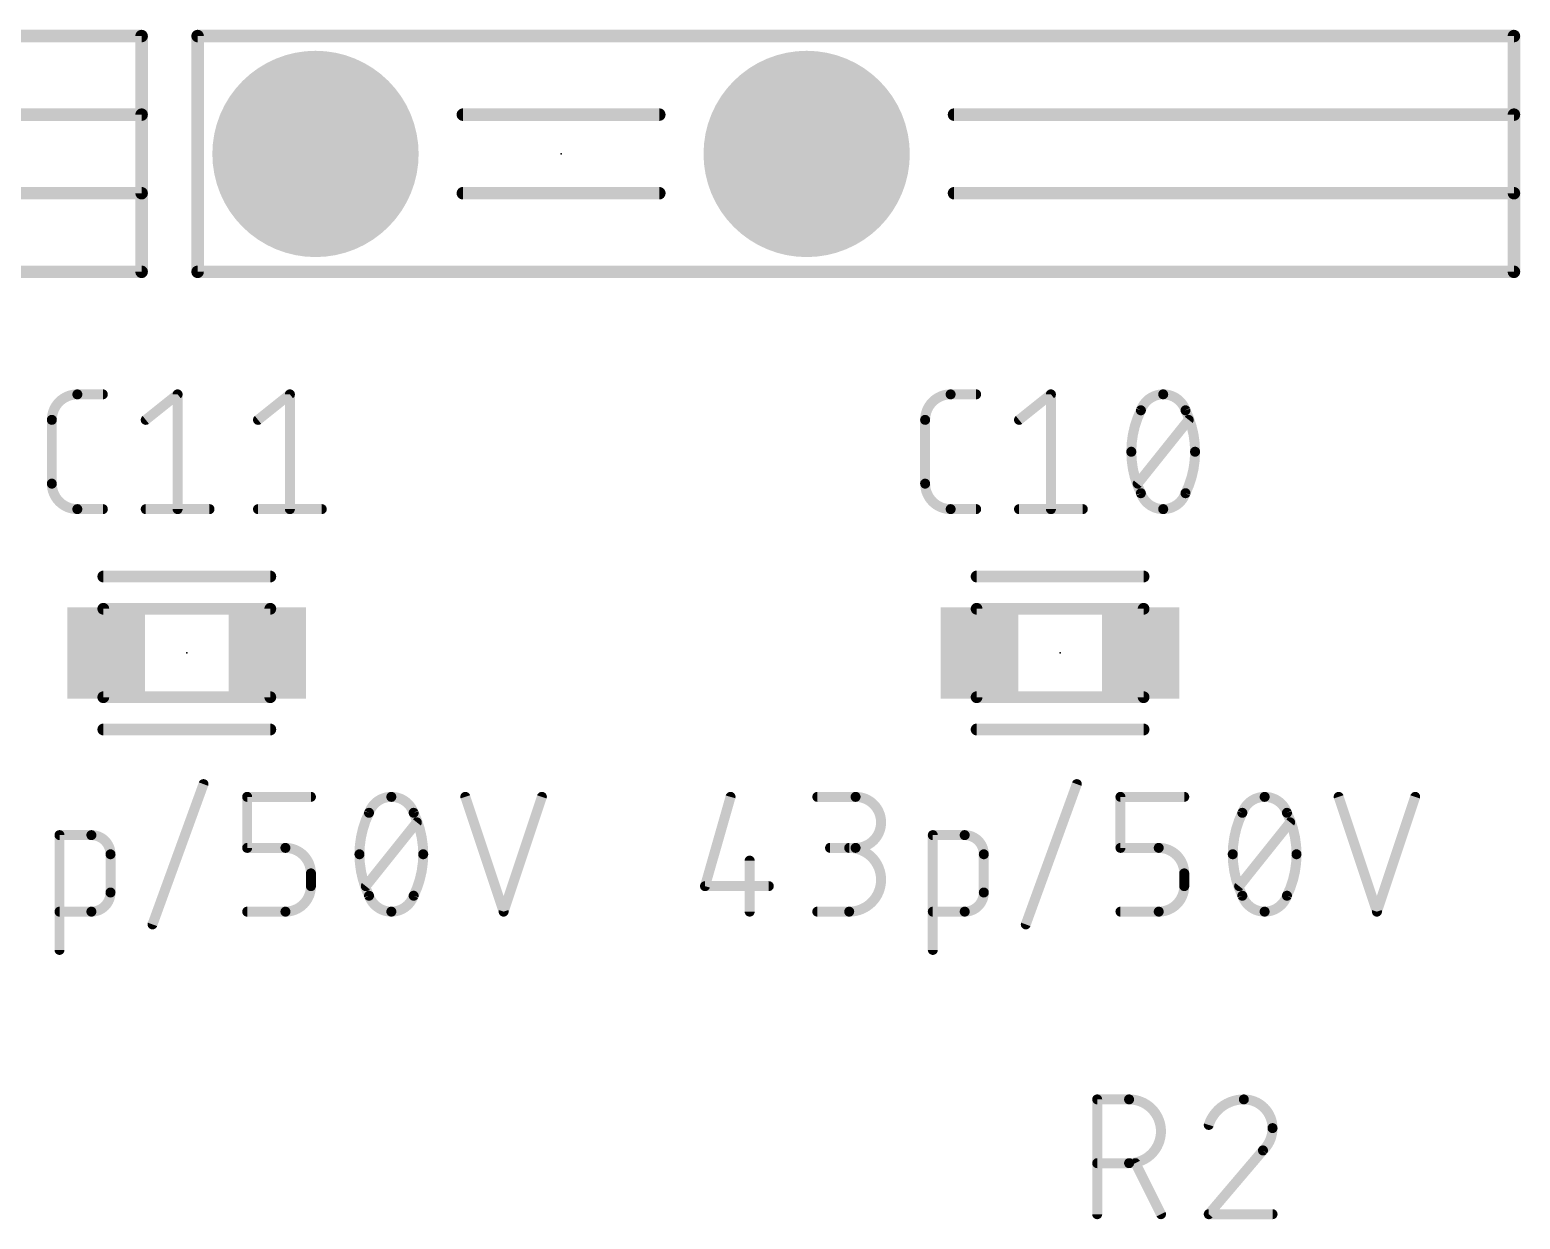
# Model space of a CAD drawing. Extents: x -104 to 160, y 0 to 118.
# Drawn here: x -28.27 to -13.1, y 106 to 118.1 of the extents above; entities that cross this region are included whole.
import ezdxf

# ---------------------------------------------------------------- set-up
doc = ezdxf.new("R2010")
doc.units = 0
for name, color, linetype in [('1', 12, 'CONTINUOUS'), ('17', 110, 'CONTINUOUS'), ('21', 253, 'CONTINUOUS'), ('23', 53, 'CONTINUOUS'), ('25', 253, 'CONTINUOUS'), ('27', 253, 'CONTINUOUS'), ('39', 12, 'CONTINUOUS'), ('51', 253, 'CONTINUOUS')]:
    doc.layers.add(name, color=color, linetype=linetype)

# ---------------------------------------------------------------- blocks, each defined once
blk = doc.blocks.new('RECT')
blk.add_solid([(-0.5, -0.5), (0.5, -0.5), (-0.5, 0.5), (0.5, 0.5)])
blk = doc.blocks.new('ROUNDP')
at = {"const_width": 0.5}
blk.add_lwpolyline([(0, -0.25, 1), (0, 0.25, 1), (0, -0.25)], format="xyb", dxfattribs=at)

msp = doc.modelspace()

# ---------------------------------------------------------------- linework, layer by layer
at = {"layer": '21'}
for points, const_width in [([(-32.83, 117.24), (-27.13, 117.24)], 0.127), ([(-27.13, 116.44), (-27.13, 117.24)], 0.127), ([(-23.86, 117.24), (-21.86, 117.24)], 0.127), ([(-18.86, 117.24), (-13.16, 117.24)], 0.127), ([(-13.16, 116.44), (-13.16, 117.24)], 0.127), ([(-32.83, 116.44), (-27.13, 116.44)], 0.127), ([(-23.86, 116.44), (-21.86, 116.44)], 0.127), ([(-18.86, 116.44), (-13.16, 116.44)], 0.127), ([(-25.82, 112.5386), (-27.52, 112.5386)], 0.12), ([(-16.93, 112.5386), (-18.63, 112.5386)], 0.12), ([(-25.82, 110.9814), (-27.52, 110.9814)], 0.12), ([(-16.93, 110.9814), (-18.63, 110.9814)], 0.12)]:
    msp.add_lwpolyline(points, dxfattribs=dict(at, const_width=const_width))
for points, const_width in [([(-27.0983, 117.24, 1), (-27.1618, 117.24)], 0.0635), ([(-27.13, 117.2083, 1), (-27.13, 117.2718)], 0.0635), ([(-23.86, 117.2718, 1), (-23.86, 117.2083)], 0.0635), ([(-21.86, 117.2083, 1), (-21.86, 117.2718)], 0.0635), ([(-18.86, 117.2718, 1), (-18.86, 117.2083)], 0.0635), ([(-13.1282, 117.24, 1), (-13.1918, 117.24)], 0.0635), ([(-13.16, 117.2083, 1), (-13.16, 117.2718)], 0.0635), ([(-27.1618, 116.44, 1), (-27.0983, 116.44)], 0.0635), ([(-27.13, 116.4083, 1), (-27.13, 116.4718)], 0.0635), ([(-23.86, 116.4718, 1), (-23.86, 116.4083)], 0.0635), ([(-21.86, 116.4083, 1), (-21.86, 116.4718)], 0.0635), ([(-18.86, 116.4718, 1), (-18.86, 116.4083)], 0.0635), ([(-13.1918, 116.44, 1), (-13.1282, 116.44)], 0.0635), ([(-13.16, 116.4083, 1), (-13.16, 116.4718)], 0.0635), ([(-27.52, 112.5686, 1), (-27.52, 112.5086)], 0.06), ([(-25.82, 112.5086, 1), (-25.82, 112.5686)], 0.06), ([(-18.63, 112.5686, 1), (-18.63, 112.5086)], 0.06), ([(-16.93, 112.5086, 1), (-16.93, 112.5686)], 0.06), ([(-27.52, 111.0114, 1), (-27.52, 110.9514)], 0.06), ([(-25.82, 110.9514, 1), (-25.82, 111.0114)], 0.06), ([(-18.63, 111.0114, 1), (-18.63, 110.9514)], 0.06), ([(-16.93, 110.9514, 1), (-16.93, 111.0114)], 0.06)]:
    msp.add_lwpolyline(points, format="xyb", dxfattribs=dict(at, const_width=const_width))
at = {"layer": '23'}
for p in [(-22.86, 116.84), (-26.67, 111.76), (-17.78, 111.76)]:
    msp.add_point(p, dxfattribs=at)
at = {"layer": '25'}
for points, const_width in [([(-27.7843, 114.3928, 0.4142), (-28.044, 114.1332)], 0.1016), ([(-27.7843, 114.4182, 1), (-27.7843, 114.3674)], 0.0508), ([(-27.7843, 114.3674, 1), (-27.7843, 114.4182)], 0.0508), ([(-27.5247, 114.3674, 1), (-27.5247, 114.4182)], 0.0508), ([(-26.7382, 114.3928, 1), (-26.789, 114.3928)], 0.0508), ([(-26.7477, 114.373, 1), (-26.7795, 114.4126)], 0.0508), ([(-25.5952, 114.3928, 1), (-25.646, 114.3928)], 0.0508), ([(-25.6047, 114.373, 1), (-25.6365, 114.4126)], 0.0508), ([(-18.8943, 114.3928, 0.4142), (-19.154, 114.1332)], 0.1016), ([(-18.8943, 114.4182, 1), (-18.8943, 114.3674)], 0.0508), ([(-18.8943, 114.3674, 1), (-18.8943, 114.4182)], 0.0508), ([(-18.6347, 114.3674, 1), (-18.6347, 114.4182)], 0.0508), ([(-17.8482, 114.3928, 1), (-17.899, 114.3928)], 0.0508), ([(-17.8577, 114.373, 1), (-17.8895, 114.4126)], 0.0508), ([(-16.7306, 114.3928, 0.3205), (-16.9578, 114.2305)], 0.1016), ([(-16.5034, 114.2305, 0.3205), (-16.7306, 114.3928)], 0.1016), ([(-16.7306, 114.4182, 1), (-16.7306, 114.3674)], 0.0508), ([(-16.7306, 114.3674, 1), (-16.7306, 114.4182)], 0.0508), ([(-16.9578, 114.2305, 0.1139), (-17.0551, 113.8086)], 0.1016), ([(-16.9818, 114.2388, 1), (-16.9338, 114.2223)], 0.0508), ([(-16.9349, 114.2194, 1), (-16.9806, 114.2417)], 0.0508), ([(-16.406, 113.8086, 0.1139), (-16.5034, 114.2305)], 0.1016), ([(-16.4806, 114.2417, 1), (-16.5262, 114.2194)], 0.0508), ([(-16.5274, 114.2223, 1), (-16.4794, 114.2388)], 0.0508), ([(-28.0186, 114.1332, 1), (-28.0694, 114.1332)], 0.0508), ([(-28.0694, 114.1332, 1), (-28.0186, 114.1332)], 0.0508), ([(-27.104, 114.153, 1), (-27.0723, 114.1133)], 0.0508), ([(-25.961, 114.153, 1), (-25.9293, 114.1133)], 0.0508), ([(-19.1286, 114.1332, 1), (-19.1794, 114.1332)], 0.0508), ([(-19.1794, 114.1332, 1), (-19.1286, 114.1332)], 0.0508), ([(-18.214, 114.153, 1), (-18.1823, 114.1133)], 0.0508), ([(-16.4511, 114.1173, 1), (-16.4908, 114.149)], 0.0508), ([(-17.0551, 113.8086, 0.1139), (-16.9578, 113.3867)], 0.1016), ([(-17.0297, 113.8086, 1), (-17.0805, 113.8086)], 0.0508), ([(-17.0805, 113.8086, 1), (-17.0297, 113.8086)], 0.0508), ([(-16.5034, 113.3867, 0.1139), (-16.406, 113.8086)], 0.1016), ([(-16.3806, 113.8086, 1), (-16.4314, 113.8086)], 0.0508), ([(-16.4314, 113.8086, 1), (-16.3806, 113.8086)], 0.0508), ([(-28.044, 113.484, 0.4142), (-27.7843, 113.2244)], 0.1016), ([(-28.0186, 113.484, 1), (-28.0694, 113.484)], 0.0508), ([(-28.0694, 113.484, 1), (-28.0186, 113.484)], 0.0508), ([(-19.154, 113.484, 0.4142), (-18.8943, 113.2244)], 0.1016), ([(-19.1286, 113.484, 1), (-19.1794, 113.484)], 0.0508), ([(-19.1794, 113.484, 1), (-19.1286, 113.484)], 0.0508), ([(-17.0101, 113.4999, 1), (-16.9704, 113.4682)], 0.0508), ([(-16.9578, 113.3867, 0.3205), (-16.7306, 113.2244)], 0.1016), ([(-16.9338, 113.3949, 1), (-16.9818, 113.3784)], 0.0508), ([(-16.9806, 113.3755, 1), (-16.9349, 113.3978)], 0.0508), ([(-16.7306, 113.2244, 0.3205), (-16.5034, 113.3867)], 0.1016), ([(-16.5262, 113.3978, 1), (-16.4806, 113.3755)], 0.0508), ([(-16.4794, 113.3784, 1), (-16.5274, 113.3949)], 0.0508), ([(-27.7843, 113.2498, 1), (-27.7843, 113.199)], 0.0508), ([(-27.7843, 113.199, 1), (-27.7843, 113.2498)], 0.0508), ([(-27.5247, 113.199, 1), (-27.5247, 113.2498)], 0.0508), ([(-27.0881, 113.2498, 1), (-27.0881, 113.199)], 0.0508), ([(-26.789, 113.2244, 1), (-26.7382, 113.2244)], 0.0508), ([(-26.439, 113.199, 1), (-26.439, 113.2498)], 0.0508), ([(-25.9451, 113.2498, 1), (-25.9451, 113.199)], 0.0508), ([(-25.646, 113.2244, 1), (-25.5952, 113.2244)], 0.0508), ([(-25.296, 113.199, 1), (-25.296, 113.2498)], 0.0508), ([(-18.8943, 113.2498, 1), (-18.8943, 113.199)], 0.0508), ([(-18.8943, 113.199, 1), (-18.8943, 113.2498)], 0.0508), ([(-18.6347, 113.199, 1), (-18.6347, 113.2498)], 0.0508), ([(-18.1981, 113.2498, 1), (-18.1981, 113.199)], 0.0508), ([(-17.899, 113.2244, 1), (-17.8482, 113.2244)], 0.0508), ([(-17.549, 113.199, 1), (-17.549, 113.2498)], 0.0508), ([(-16.7306, 113.2498, 1), (-16.7306, 113.199)], 0.0508), ([(-16.7306, 113.199, 1), (-16.7306, 113.2498)], 0.0508), ([(-17.377, 107.2159, 1), (-17.4278, 107.2159)], 0.0508), ([(-17.4024, 107.2413, 1), (-17.4024, 107.1905)], 0.0508), ([(-17.0778, 106.5668, 1), (-17.0778, 107.2159)], 0.1016), ([(-17.0778, 107.2413, 1), (-17.0778, 107.1905)], 0.0508), ([(-17.0778, 107.1905, 1), (-17.0778, 107.2413)], 0.0508), ([(-15.9097, 107.2159, 0.3252), (-16.2667, 106.9563)], 0.1016), ([(-15.6176, 106.9238, 0.4142), (-15.9097, 107.2159)], 0.1016), ([(-15.9097, 107.2413, 1), (-15.9097, 107.1905)], 0.0508), ([(-15.9097, 107.1905, 1), (-15.9097, 107.2413)], 0.0508), ([(-16.2909, 106.9641, 1), (-16.2426, 106.9484)], 0.0508), ([(-15.715, 106.6966, 0.2053), (-15.6176, 106.9238)], 0.1016), ([(-15.5922, 106.9238, 1), (-15.643, 106.9238)], 0.0508), ([(-15.643, 106.9238, 1), (-15.5922, 106.9238)], 0.0508), ([(-15.7325, 106.715, 1), (-15.6975, 106.6782)], 0.0508), ([(-15.6956, 106.6802, 1), (-15.7343, 106.7131)], 0.0508), ([(-17.4024, 106.5922, 1), (-17.4024, 106.5414)], 0.0508), ([(-17.0778, 106.5922, 1), (-17.0778, 106.5414)], 0.0508), ([(-17.0778, 106.5414, 1), (-17.0778, 106.5922)], 0.0508), ([(-16.9902, 106.5781, 1), (-17.0356, 106.5554)], 0.0508), ([(-17.4278, 106.0475, 1), (-17.377, 106.0475)], 0.0508), ([(-16.776, 106.0361, 1), (-16.7305, 106.0589)], 0.0508), ([(-16.2861, 106.064, 1), (-16.2474, 106.031)], 0.0508), ([(-16.2667, 106.0729, 1), (-16.2667, 106.0221)], 0.0508), ([(-15.6176, 106.0221, 1), (-15.6176, 106.0729)], 0.0508)]:
    msp.add_lwpolyline(points, format="xyb", dxfattribs=dict(at, const_width=const_width))
at = {"layer": '25', "const_width": 0.1016}
for points in [[(-27.7843, 114.3928), (-27.5247, 114.3928)], [(-27.0881, 114.1332), (-26.7636, 114.3928)], [(-26.7636, 114.3928), (-26.7636, 113.2244)], [(-25.9451, 114.1332), (-25.6206, 114.3928)], [(-25.6206, 114.3928), (-25.6206, 113.2244)], [(-18.8943, 114.3928), (-18.6347, 114.3928)], [(-18.1981, 114.1332), (-17.8736, 114.3928)], [(-17.8736, 114.3928), (-17.8736, 113.2244)], [(-28.044, 113.484), (-28.044, 114.1332)], [(-19.154, 113.484), (-19.154, 114.1332)], [(-16.9902, 113.484), (-16.4709, 114.1332)], [(-27.5247, 113.2244), (-27.7843, 113.2244)], [(-27.0881, 113.2244), (-26.439, 113.2244)], [(-25.9451, 113.2244), (-25.296, 113.2244)], [(-18.6347, 113.2244), (-18.8943, 113.2244)], [(-18.1981, 113.2244), (-17.549, 113.2244)], [(-17.4024, 106.0475), (-17.4024, 107.2159)], [(-17.4024, 107.2159), (-17.0778, 107.2159)], [(-15.715, 106.6966), (-16.2667, 106.0475)], [(-17.0778, 106.5668), (-17.4024, 106.5668)], [(-16.7533, 106.0475), (-17.0129, 106.5668)], [(-16.2667, 106.0475), (-15.6176, 106.0475)]]:
    msp.add_lwpolyline(points, dxfattribs=at)
at = {"layer": '27', "const_width": 0.1016}
for points in [[(-27.0192, 108.9974), (-26.5, 110.4254)], [(-18.1293, 108.9974), (-17.61, 110.4254)], [(-26.0555, 109.7763), (-26.0555, 110.2956)], [(-26.0555, 110.2956), (-25.4064, 110.2956)], [(-23.8344, 110.2956), (-23.4449, 109.1272)], [(-23.4449, 109.1272), (-23.0554, 110.2956)], [(-21.1349, 110.2956), (-21.3946, 109.3868)], [(-20.2516, 110.2956), (-19.8621, 110.2956)], [(-17.1655, 109.7763), (-17.1655, 110.2956)], [(-17.1655, 110.2956), (-16.5164, 110.2956)], [(-14.9444, 110.2956), (-14.5549, 109.1272)], [(-14.5549, 109.1272), (-14.1654, 110.2956)], [(-24.8476, 109.3868), (-24.3283, 110.036)], [(-15.9576, 109.3868), (-15.4383, 110.036)], [(-27.9659, 108.7377), (-27.9659, 109.9061)], [(-27.9659, 109.9061), (-27.6413, 109.9061)], [(-19.0759, 108.7377), (-19.0759, 109.9061)], [(-19.0759, 109.9061), (-18.7513, 109.9061)], [(-27.4466, 109.7114), (-27.4466, 109.3219)], [(-25.666, 109.7763), (-26.0555, 109.7763)], [(-20.9402, 109.6465), (-20.9402, 109.1272)], [(-19.8621, 109.7763), (-20.1217, 109.7763)], [(-18.5566, 109.7114), (-18.5566, 109.3219)], [(-16.776, 109.7763), (-17.1655, 109.7763)], [(-25.4064, 109.3868), (-25.4064, 109.5167)], [(-16.5164, 109.3868), (-16.5164, 109.5167)], [(-21.3946, 109.3868), (-20.7454, 109.3868)], [(-27.6413, 109.1272), (-27.9659, 109.1272)], [(-26.0555, 109.1272), (-25.666, 109.1272)], [(-20.2516, 109.1272), (-19.927, 109.1272)], [(-18.7513, 109.1272), (-19.0759, 109.1272)], [(-17.1655, 109.1272), (-16.776, 109.1272)]]:
    msp.add_lwpolyline(points, dxfattribs=at)
at = {"layer": '27'}
for points, const_width in [([(-26.4761, 110.4167, 1), (-26.5238, 110.4341)], 0.0508), ([(-17.5861, 110.4167, 1), (-17.6338, 110.4341)], 0.0508), ([(-26.0301, 110.2956, 1), (-26.0809, 110.2956)], 0.0508), ([(-26.0555, 110.321, 1), (-26.0555, 110.2702)], 0.0508), ([(-25.4064, 110.2702, 1), (-25.4064, 110.321)], 0.0508), ([(-24.5879, 110.2956, 0.3205), (-24.8151, 110.1333)], 0.1016), ([(-24.3607, 110.1333, 0.3205), (-24.5879, 110.2956)], 0.1016), ([(-24.5879, 110.321, 1), (-24.5879, 110.2702)], 0.0508), ([(-24.5879, 110.2702, 1), (-24.5879, 110.321)], 0.0508), ([(-23.8103, 110.3036, 1), (-23.8585, 110.2876)], 0.0508), ([(-23.0314, 110.2876, 1), (-23.0795, 110.3036)], 0.0508), ([(-21.1105, 110.2886, 1), (-21.1593, 110.3026)], 0.0508), ([(-20.2516, 110.321, 1), (-20.2516, 110.2702)], 0.0508), ([(-19.8621, 109.7763, 1), (-19.8621, 110.2956)], 0.1016), ([(-19.8621, 110.321, 1), (-19.8621, 110.2702)], 0.0508), ([(-19.8621, 110.2702, 1), (-19.8621, 110.321)], 0.0508), ([(-17.1401, 110.2956, 1), (-17.1909, 110.2956)], 0.0508), ([(-17.1655, 110.321, 1), (-17.1655, 110.2702)], 0.0508), ([(-16.5164, 110.2702, 1), (-16.5164, 110.321)], 0.0508), ([(-15.6979, 110.2956, 0.3205), (-15.9251, 110.1333)], 0.1016), ([(-15.4707, 110.1333, 0.3205), (-15.6979, 110.2956)], 0.1016), ([(-15.6979, 110.321, 1), (-15.6979, 110.2702)], 0.0508), ([(-15.6979, 110.2702, 1), (-15.6979, 110.321)], 0.0508), ([(-14.9203, 110.3036, 1), (-14.9685, 110.2876)], 0.0508), ([(-14.1414, 110.2876, 1), (-14.1895, 110.3036)], 0.0508), ([(-24.8151, 110.1333, 0.1139), (-24.9125, 109.7114)], 0.1016), ([(-24.8391, 110.1416, 1), (-24.7911, 110.1251)], 0.0508), ([(-24.7923, 110.1222, 1), (-24.8379, 110.1445)], 0.0508), ([(-24.3379, 110.1445, 1), (-24.3836, 110.1222)], 0.0508), ([(-24.2634, 109.7114, 0.1139), (-24.3607, 110.1333)], 0.1016), ([(-24.3847, 110.1251, 1), (-24.3367, 110.1416)], 0.0508), ([(-15.9251, 110.1333, 0.1139), (-16.0225, 109.7114)], 0.1016), ([(-15.9491, 110.1416, 1), (-15.9011, 110.1251)], 0.0508), ([(-15.9023, 110.1222, 1), (-15.9479, 110.1445)], 0.0508), ([(-15.4479, 110.1445, 1), (-15.4936, 110.1222)], 0.0508), ([(-15.3734, 109.7114, 0.1139), (-15.4707, 110.1333)], 0.1016), ([(-15.4947, 110.1251, 1), (-15.4467, 110.1416)], 0.0508), ([(-24.3084, 110.0201, 1), (-24.3481, 110.0518)], 0.0508), ([(-15.4184, 110.0201, 1), (-15.4581, 110.0518)], 0.0508), ([(-27.9405, 109.9061, 1), (-27.9913, 109.9061)], 0.0508), ([(-27.9659, 109.9315, 1), (-27.9659, 109.8807)], 0.0508), ([(-27.4466, 109.7114, 0.4142), (-27.6413, 109.9061)], 0.1016), ([(-27.6413, 109.9315, 1), (-27.6413, 109.8807)], 0.0508), ([(-27.6413, 109.8807, 1), (-27.6413, 109.9315)], 0.0508), ([(-19.0505, 109.9061, 1), (-19.1013, 109.9061)], 0.0508), ([(-19.0759, 109.9315, 1), (-19.0759, 109.8807)], 0.0508), ([(-18.5566, 109.7114, 0.4142), (-18.7513, 109.9061)], 0.1016), ([(-18.7513, 109.9315, 1), (-18.7513, 109.8807)], 0.0508), ([(-18.7513, 109.8807, 1), (-18.7513, 109.9315)], 0.0508), ([(-27.4212, 109.7114, 1), (-27.472, 109.7114)], 0.0508), ([(-27.472, 109.7114, 1), (-27.4212, 109.7114)], 0.0508), ([(-26.0555, 109.8017, 1), (-26.0555, 109.7509)], 0.0508), ([(-26.0809, 109.7763, 1), (-26.0301, 109.7763)], 0.0508), ([(-25.4064, 109.5167, 0.4142), (-25.666, 109.7763)], 0.1016), ([(-25.666, 109.8017, 1), (-25.666, 109.7509)], 0.0508), ([(-25.666, 109.7509, 1), (-25.666, 109.8017)], 0.0508), ([(-24.9125, 109.7114, 0.1139), (-24.8151, 109.2895)], 0.1016), ([(-24.8871, 109.7114, 1), (-24.9379, 109.7114)], 0.0508), ([(-24.9379, 109.7114, 1), (-24.8871, 109.7114)], 0.0508), ([(-24.3607, 109.2895, 0.1139), (-24.2634, 109.7114)], 0.1016), ([(-24.238, 109.7114, 1), (-24.2888, 109.7114)], 0.0508), ([(-24.2888, 109.7114, 1), (-24.238, 109.7114)], 0.0508), ([(-20.9148, 109.6465, 1), (-20.9656, 109.6465)], 0.0508), ([(-20.1217, 109.8017, 1), (-20.1217, 109.7509)], 0.0508), ([(-19.927, 109.1272, 1), (-19.927, 109.7763)], 0.1016), ([(-19.927, 109.8017, 1), (-19.927, 109.7509)], 0.0508), ([(-19.8621, 109.8017, 1), (-19.8621, 109.7509)], 0.0508), ([(-19.8621, 109.7509, 1), (-19.8621, 109.8017)], 0.0508), ([(-18.5312, 109.7114, 1), (-18.582, 109.7114)], 0.0508), ([(-18.582, 109.7114, 1), (-18.5312, 109.7114)], 0.0508), ([(-17.1655, 109.8017, 1), (-17.1655, 109.7509)], 0.0508), ([(-17.1909, 109.7763, 1), (-17.1401, 109.7763)], 0.0508), ([(-16.5164, 109.5167, 0.4142), (-16.776, 109.7763)], 0.1016), ([(-16.776, 109.8017, 1), (-16.776, 109.7509)], 0.0508), ([(-16.776, 109.7509, 1), (-16.776, 109.8017)], 0.0508), ([(-16.0225, 109.7114, 0.1139), (-15.9251, 109.2895)], 0.1016), ([(-15.9971, 109.7114, 1), (-16.0479, 109.7114)], 0.0508), ([(-16.0479, 109.7114, 1), (-15.9971, 109.7114)], 0.0508), ([(-15.4707, 109.2895, 0.1139), (-15.3734, 109.7114)], 0.1016), ([(-15.348, 109.7114, 1), (-15.3988, 109.7114)], 0.0508), ([(-15.3988, 109.7114, 1), (-15.348, 109.7114)], 0.0508), ([(-25.381, 109.5167, 1), (-25.4318, 109.5167)], 0.0508), ([(-25.4318, 109.5167, 1), (-25.381, 109.5167)], 0.0508), ([(-16.491, 109.5167, 1), (-16.5418, 109.5167)], 0.0508), ([(-16.5418, 109.5167, 1), (-16.491, 109.5167)], 0.0508), ([(-25.666, 109.1272, 0.4142), (-25.4064, 109.3868)], 0.1016), ([(-25.381, 109.3868, 1), (-25.4318, 109.3868)], 0.0508), ([(-25.4318, 109.3868, 1), (-25.381, 109.3868)], 0.0508), ([(-24.8674, 109.4027, 1), (-24.8277, 109.371)], 0.0508), ([(-21.3946, 109.4122, 1), (-21.3946, 109.3614)], 0.0508), ([(-21.419, 109.3938, 1), (-21.3701, 109.3799)], 0.0508), ([(-20.7454, 109.3614, 1), (-20.7454, 109.4122)], 0.0508), ([(-16.776, 109.1272, 0.4142), (-16.5164, 109.3868)], 0.1016), ([(-16.491, 109.3868, 1), (-16.5418, 109.3868)], 0.0508), ([(-16.5418, 109.3868, 1), (-16.491, 109.3868)], 0.0508), ([(-15.9774, 109.4027, 1), (-15.9377, 109.371)], 0.0508), ([(-27.6413, 109.1272, 0.4142), (-27.4466, 109.3219)], 0.1016), ([(-27.4212, 109.3219, 1), (-27.472, 109.3219)], 0.0508), ([(-27.472, 109.3219, 1), (-27.4212, 109.3219)], 0.0508), ([(-24.8151, 109.2895, 0.3205), (-24.5879, 109.1272)], 0.1016), ([(-24.7911, 109.2977, 1), (-24.8391, 109.2812)], 0.0508), ([(-24.8379, 109.2783, 1), (-24.7923, 109.3006)], 0.0508), ([(-24.5879, 109.1272, 0.3205), (-24.3607, 109.2895)], 0.1016), ([(-24.3836, 109.3006, 1), (-24.3379, 109.2783)], 0.0508), ([(-24.3367, 109.2812, 1), (-24.3847, 109.2977)], 0.0508), ([(-18.7513, 109.1272, 0.4142), (-18.5566, 109.3219)], 0.1016), ([(-18.5312, 109.3219, 1), (-18.582, 109.3219)], 0.0508), ([(-18.582, 109.3219, 1), (-18.5312, 109.3219)], 0.0508), ([(-15.9251, 109.2895, 0.3205), (-15.6979, 109.1272)], 0.1016), ([(-15.9011, 109.2977, 1), (-15.9491, 109.2812)], 0.0508), ([(-15.9479, 109.2783, 1), (-15.9023, 109.3006)], 0.0508), ([(-15.6979, 109.1272, 0.3205), (-15.4707, 109.2895)], 0.1016), ([(-15.4936, 109.3006, 1), (-15.4479, 109.2783)], 0.0508), ([(-15.4467, 109.2812, 1), (-15.4947, 109.2977)], 0.0508), ([(-27.9659, 109.1526, 1), (-27.9659, 109.1018)], 0.0508), ([(-27.6413, 109.1526, 1), (-27.6413, 109.1018)], 0.0508), ([(-27.6413, 109.1018, 1), (-27.6413, 109.1526)], 0.0508), ([(-26.0555, 109.1526, 1), (-26.0555, 109.1018)], 0.0508), ([(-25.666, 109.1526, 1), (-25.666, 109.1018)], 0.0508), ([(-25.666, 109.1018, 1), (-25.666, 109.1526)], 0.0508), ([(-24.5879, 109.1526, 1), (-24.5879, 109.1018)], 0.0508), ([(-24.5879, 109.1018, 1), (-24.5879, 109.1526)], 0.0508), ([(-23.469, 109.1352, 1), (-23.4208, 109.1192)], 0.0508), ([(-23.469, 109.1192, 1), (-23.4208, 109.1352)], 0.0508), ([(-20.9656, 109.1272, 1), (-20.9148, 109.1272)], 0.0508), ([(-20.2516, 109.1526, 1), (-20.2516, 109.1018)], 0.0508), ([(-19.927, 109.1526, 1), (-19.927, 109.1018)], 0.0508), ([(-19.927, 109.1018, 1), (-19.927, 109.1526)], 0.0508), ([(-19.0759, 109.1526, 1), (-19.0759, 109.1018)], 0.0508), ([(-18.7513, 109.1526, 1), (-18.7513, 109.1018)], 0.0508), ([(-18.7513, 109.1018, 1), (-18.7513, 109.1526)], 0.0508), ([(-17.1655, 109.1526, 1), (-17.1655, 109.1018)], 0.0508), ([(-16.776, 109.1526, 1), (-16.776, 109.1018)], 0.0508), ([(-16.776, 109.1018, 1), (-16.776, 109.1526)], 0.0508), ([(-15.6979, 109.1526, 1), (-15.6979, 109.1018)], 0.0508), ([(-15.6979, 109.1018, 1), (-15.6979, 109.1526)], 0.0508), ([(-14.579, 109.1352, 1), (-14.5308, 109.1192)], 0.0508), ([(-14.579, 109.1192, 1), (-14.5308, 109.1352)], 0.0508), ([(-27.0431, 109.0061, 1), (-26.9954, 108.9887)], 0.0508), ([(-18.1531, 109.0061, 1), (-18.1054, 108.9887)], 0.0508), ([(-27.9913, 108.7377, 1), (-27.9405, 108.7377)], 0.0508), ([(-19.1013, 108.7377, 1), (-19.0505, 108.7377)], 0.0508)]:
    msp.add_lwpolyline(points, format="xyb", dxfattribs=dict(at, const_width=const_width))
at = {"layer": '39', "const_width": 0.127}
for points in [[(-27.13, 118.04), (-40.53, 118.04)], [(-27.13, 115.64), (-27.13, 118.04)], [(-26.56, 118.04), (-26.56, 115.64)], [(-13.16, 118.04), (-26.56, 118.04)], [(-13.16, 115.64), (-13.16, 118.04)], [(-40.53, 115.64), (-27.13, 115.64)], [(-26.56, 115.64), (-13.16, 115.64)]]:
    msp.add_lwpolyline(points, dxfattribs=at)
at = {"layer": '39', "const_width": 0.0635}
for points in [[(-27.0983, 118.04, 1), (-27.1618, 118.04)], [(-27.13, 118.0083, 1), (-27.13, 118.0718)], [(-26.5283, 118.04, 1), (-26.5918, 118.04)], [(-26.56, 118.0718, 1), (-26.56, 118.0083)], [(-13.1282, 118.04, 1), (-13.1918, 118.04)], [(-13.16, 118.0083, 1), (-13.16, 118.0718)], [(-27.1618, 115.64, 1), (-27.0983, 115.64)], [(-27.13, 115.6082, 1), (-27.13, 115.6718)], [(-26.56, 115.6718, 1), (-26.56, 115.6082)], [(-26.5918, 115.64, 1), (-26.5283, 115.64)], [(-13.1918, 115.64, 1), (-13.1282, 115.64)], [(-13.16, 115.6082, 1), (-13.16, 115.6718)]]:
    msp.add_lwpolyline(points, format="xyb", dxfattribs=at)
at = {"layer": '51'}
for points, const_width in [([(-27.13, 118.04), (-40.53, 118.04)], 0.127), ([(-27.13, 115.64), (-27.13, 118.04)], 0.127), ([(-26.56, 118.04), (-26.56, 115.64)], 0.127), ([(-13.16, 118.04), (-26.56, 118.04)], 0.127), ([(-13.16, 115.64), (-13.16, 118.04)], 0.127), ([(-40.53, 115.64), (-27.13, 115.64)], 0.127), ([(-26.56, 115.64), (-13.16, 115.64)], 0.127), ([(-27.52, 111.31), (-27.52, 112.21)], 0.12), ([(-27.52, 112.21), (-25.82, 112.21)], 0.12), ([(-25.82, 112.21), (-25.82, 111.31)], 0.12), ([(-18.63, 111.31), (-18.63, 112.21)], 0.12), ([(-18.63, 112.21), (-16.93, 112.21)], 0.12), ([(-16.93, 112.21), (-16.93, 111.31)], 0.12), ([(-25.82, 111.31), (-27.52, 111.31)], 0.12), ([(-16.93, 111.31), (-18.63, 111.31)], 0.12)]:
    msp.add_lwpolyline(points, dxfattribs=dict(at, const_width=const_width))
for points, const_width in [([(-27.0983, 118.04, 1), (-27.1618, 118.04)], 0.0635), ([(-27.13, 118.0083, 1), (-27.13, 118.0718)], 0.0635), ([(-26.5283, 118.04, 1), (-26.5918, 118.04)], 0.0635), ([(-26.56, 118.0718, 1), (-26.56, 118.0083)], 0.0635), ([(-13.1282, 118.04, 1), (-13.1918, 118.04)], 0.0635), ([(-13.16, 118.0083, 1), (-13.16, 118.0718)], 0.0635), ([(-27.1618, 115.64, 1), (-27.0983, 115.64)], 0.0635), ([(-27.13, 115.6082, 1), (-27.13, 115.6718)], 0.0635), ([(-26.56, 115.6718, 1), (-26.56, 115.6082)], 0.0635), ([(-26.5918, 115.64, 1), (-26.5283, 115.64)], 0.0635), ([(-13.1918, 115.64, 1), (-13.1282, 115.64)], 0.0635), ([(-13.16, 115.6082, 1), (-13.16, 115.6718)], 0.0635), ([(-27.49, 112.21, 1), (-27.55, 112.21)], 0.06), ([(-27.52, 112.24, 1), (-27.52, 112.18)], 0.06), ([(-25.79, 112.21, 1), (-25.85, 112.21)], 0.06), ([(-25.82, 112.18, 1), (-25.82, 112.24)], 0.06), ([(-18.6, 112.21, 1), (-18.66, 112.21)], 0.06), ([(-18.63, 112.24, 1), (-18.63, 112.18)], 0.06), ([(-16.9, 112.21, 1), (-16.96, 112.21)], 0.06), ([(-16.93, 112.18, 1), (-16.93, 112.24)], 0.06), ([(-27.52, 111.34, 1), (-27.52, 111.28)], 0.06), ([(-25.82, 111.28, 1), (-25.82, 111.34)], 0.06), ([(-18.63, 111.34, 1), (-18.63, 111.28)], 0.06), ([(-16.93, 111.28, 1), (-16.93, 111.34)], 0.06), ([(-27.55, 111.31, 1), (-27.49, 111.31)], 0.06), ([(-25.85, 111.31, 1), (-25.79, 111.31)], 0.06), ([(-18.66, 111.31, 1), (-18.6, 111.31)], 0.06), ([(-16.96, 111.31, 1), (-16.9, 111.31)], 0.06)]:
    msp.add_lwpolyline(points, format="xyb", dxfattribs=dict(at, const_width=const_width))

# ---------------------------------------------------------------- block references
at = {"layer": '1', "xscale": 0.788, "yscale": 0.9291}
for p in [(-27.4906, 111.76), (-25.8494, 111.76), (-18.6006, 111.76), (-16.9594, 111.76)]:
    msp.add_blockref('RECT', p, dxfattribs=at)
at = {"layer": '17', "xscale": 2.1, "yscale": 2.1}
for p in [(-25.36, 116.84), (-25.36, 116.84), (-20.36, 116.84), (-20.36, 116.84)]:
    msp.add_blockref('ROUNDP', p, dxfattribs=at)

doc.saveas('drawing.dxf')
